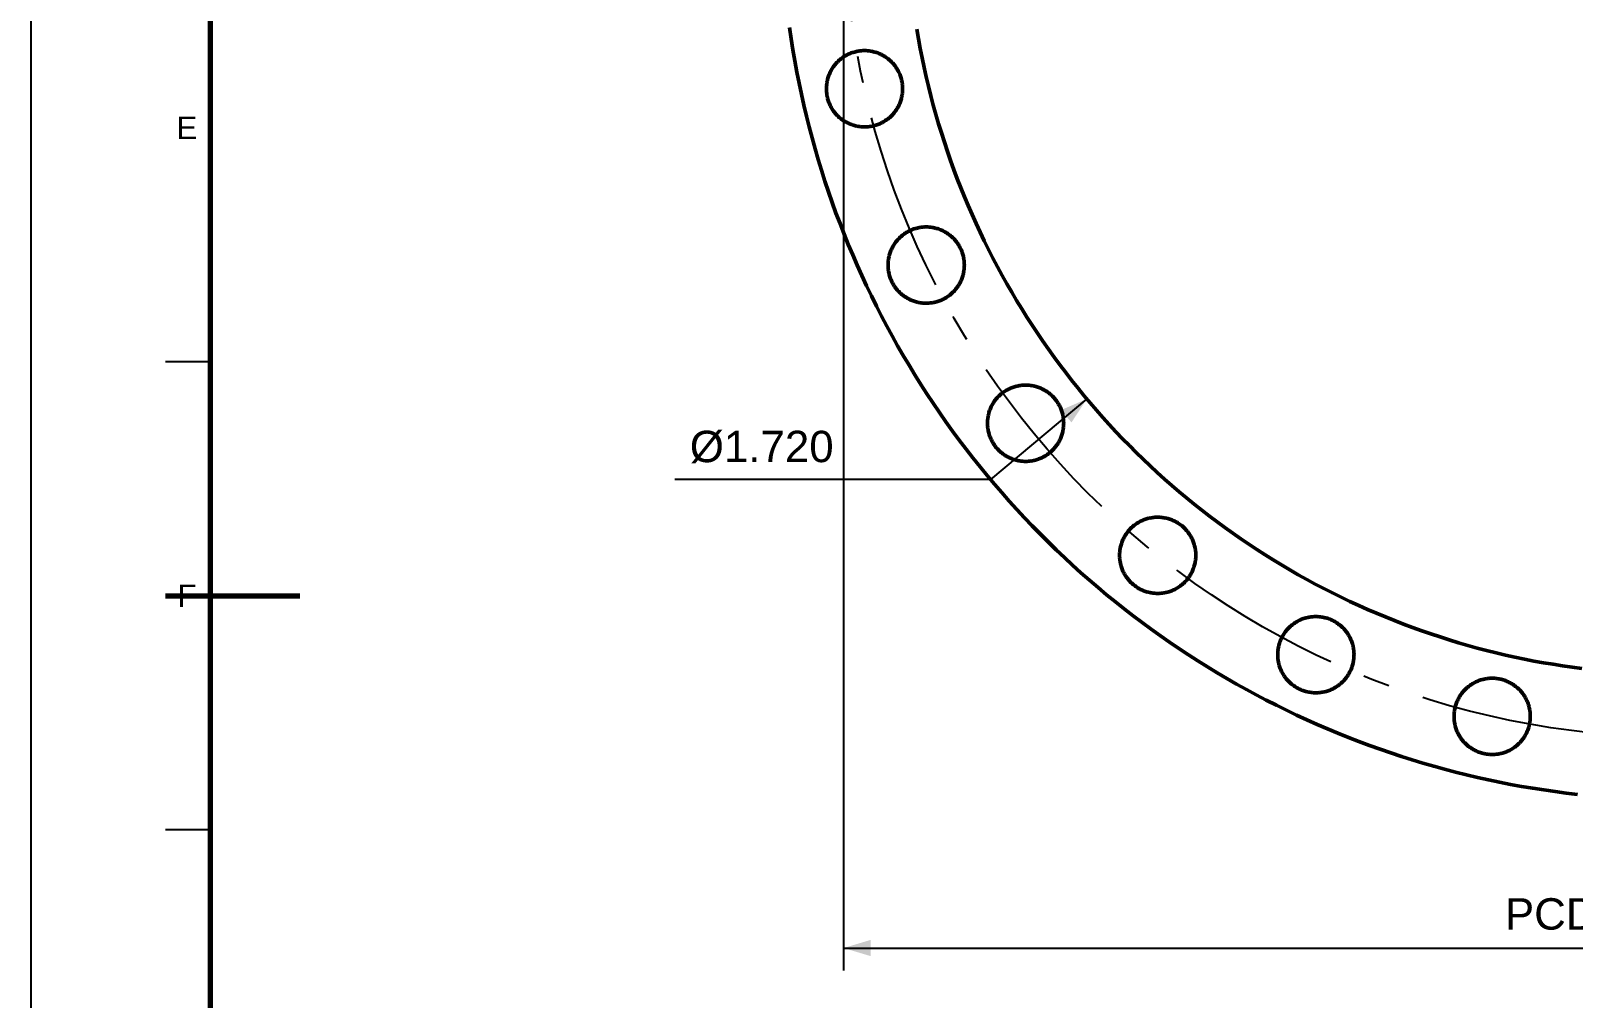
# Model space of a CAD drawing. Header units: millimetres. Extents: x 0 to 841, y 0 to 594.
# Drawn here: x 0 to 171.9, y 252.1 to 360 of the extents above; entities that cross this region are included whole.
import ezdxf
from ezdxf.enums import TextEntityAlignment as Align

# ---------------------------------------------------------------- set-up
doc = ezdxf.new("R2010")
doc.units = ezdxf.units.MM
doc.linetypes.add('EJE', pattern=[31, 20, -4, 3, -4])
for name, color, linetype, lineweight in [('COTA', 7, 'CONTINUOUS', 25), ('EJE', 7, 'EJE', 25), ('FINA', 7, 'CONTINUOUS', 25), ('MARCO', 7, 'CONTINUOUS', 70), ('TXT', 7, 'CONTINUOUS', 25), ('VIS', 7, 'CONTINUOUS', 50)]:
    doc.layers.add(name, color=color, linetype=linetype, lineweight=lineweight)
doc.styles.add('STD', font='LiberationSans-Regular.ttf')

msp = doc.modelspace()

# ---------------------------------------------------------------- linework, layer by layer
at = {"layer": 'COTA'}
for p, q in [((90.61, 372.72), (90.61, 255.23)), ((117.73, 318.95), (107, 309.95)), ((88.31, 309.95), (71.81, 309.95)), ((107, 309.95), (88.31, 309.95)), ((90.61, 257.73), (276.61, 257.73))]:
    msp.add_line(p, q, dxfattribs=at)
for points in [[(117.73, 318.95), (114.85, 317.71), (116.01, 316.33)], [(90.61, 257.73), (93.61, 256.83), (93.61, 258.63)]]:
    msp.add_solid(points, dxfattribs=at)
at = {"layer": 'EJE'}
msp.add_circle((183.61, 374.22), 93, dxfattribs=at)
at = {"layer": 'FINA'}
for p, q in [((20, 323.09), (15, 323.09)), ((20, 270.91), (15, 270.91))]:
    msp.add_line(p, q, dxfattribs=at)
msp.add_lwpolyline([(0, 0), (841, 0), (841, 594), (0, 594)], close=True, dxfattribs=at)
at = {"layer": 'MARCO'}
msp.add_line((15, 297), (30, 297), dxfattribs=at)
msp.add_lwpolyline([(20, 10), (831, 10), (831, 584), (20, 584)], close=True, dxfattribs=at)
at = {"layer": 'VIS'}
for points in [[(84.57, 360.36), (84.75, 359.11), (84.95, 357.87), (85.17, 356.63), (85.39, 355.4), (85.64, 354.17), (85.9, 352.94), (86.17, 351.71), (86.46, 350.49), (86.77, 349.27), (87.09, 348.05), (87.43, 346.84), (87.78, 345.64), (88.15, 344.44), (88.53, 343.24), (88.93, 342.05), (89.34, 340.86), (89.76, 339.68), (90.21, 338.5), (90.66, 337.33), (91.13, 336.16), (91.62, 335.01), (92.12, 333.85), (92.63, 332.71), (93.16, 331.57), (93.71, 330.43), (94.26, 329.31), (94.83, 328.19), (95.42, 327.08), (96.02, 325.97), (96.63, 324.87), (97.26, 323.79), (97.9, 322.7), (98.55, 321.63), (99.22, 320.57), (99.9, 319.51), (100.6, 318.46), (101.3, 317.42), (102.02, 316.39), (102.76, 315.37), (103.5, 314.36), (104.26, 313.36), (105.03, 312.37), (105.82, 311.39), (106.61, 310.41), (107.42, 309.45), (108.24, 308.5), (109.07, 307.56), (109.92, 306.63), (110.77, 305.7), (111.64, 304.8), (112.52, 303.9), (113.41, 303.01), (114.31, 302.13), (115.22, 301.27), (116.14, 300.41), (117.07, 299.57), (118.02, 298.74), (118.97, 297.92), (119.93, 297.12), (120.91, 296.32), (121.89, 295.54), (122.88, 294.77), (123.89, 294.01), (124.9, 293.27), (125.92, 292.54), (126.95, 291.82), (127.99, 291.12), (129.04, 290.42), (130.1, 289.74), (131.17, 289.08), (132.24, 288.43), (133.32, 287.79), (134.41, 287.16), (135.51, 286.55), (136.62, 285.95), (137.73, 285.37), (138.85, 284.8), (139.98, 284.25), (141.11, 283.7), (142.25, 283.18), (143.4, 282.66), (144.55, 282.17), (145.71, 281.68), (146.88, 281.21), (148.05, 280.76), (149.23, 280.32), (150.41, 279.9), (151.6, 279.49), (152.79, 279.09), (153.99, 278.71), (155.19, 278.35), (156.4, 278), (157.61, 277.66), (158.82, 277.34), (160.04, 277.04), (161.27, 276.75), (162.49, 276.48), (163.72, 276.22), (164.96, 275.98), (166.19, 275.75), (167.43, 275.54), (168.67, 275.35), (169.92, 275.17), (171.16, 275), (172.41, 274.85)], [(98.76, 360.16), (98.95, 359.1), (99.14, 358.03), (99.35, 356.97), (99.58, 355.92), (99.81, 354.86), (100.06, 353.81), (100.33, 352.76), (100.6, 351.72), (100.89, 350.68), (101.2, 349.64), (101.51, 348.61), (101.84, 347.58), (102.18, 346.55), (102.54, 345.53), (102.9, 344.51), (103.28, 343.5), (103.67, 342.49), (104.08, 341.49), (104.5, 340.5), (104.93, 339.5), (105.37, 338.52), (105.82, 337.54), (106.29, 336.56), (106.77, 335.6), (107.26, 334.63), (107.77, 333.68), (108.28, 332.73), (108.81, 331.78), (109.35, 330.85), (109.9, 329.92), (110.46, 328.99), (111.04, 328.08), (111.62, 327.17), (112.22, 326.27), (112.83, 325.38), (113.45, 324.49), (114.08, 323.61), (114.72, 322.74), (115.37, 321.88), (116.03, 321.03), (116.71, 320.18), (117.39, 319.35), (118.09, 318.52), (118.79, 317.7), (119.51, 316.89), (120.23, 316.09), (120.97, 315.3), (121.71, 314.52), (122.47, 313.74), (123.23, 312.98), (124.01, 312.22), (124.79, 311.48), (125.58, 310.75), (126.39, 310.02), (127.2, 309.31), (128.02, 308.61), (128.85, 307.91), (129.69, 307.23), (130.53, 306.56), (131.39, 305.89), (132.25, 305.24), (133.12, 304.6), (134, 303.98), (134.89, 303.36), (135.78, 302.75), (136.68, 302.16), (137.59, 301.57), (138.51, 301), (139.43, 300.44), (140.36, 299.89), (141.3, 299.35), (142.24, 298.83), (143.19, 298.31), (144.15, 297.81), (145.11, 297.32), (146.08, 296.84), (147.06, 296.38), (148.04, 295.92), (149.03, 295.48), (150.02, 295.05), (151.02, 294.64), (152.02, 294.24), (153.03, 293.85), (154.04, 293.47), (155.06, 293.1), (156.08, 292.75), (157.1, 292.41), (158.13, 292.08), (159.17, 291.77), (160.21, 291.47), (161.25, 291.18), (162.29, 290.91), (163.34, 290.65), (164.39, 290.4), (165.45, 290.16), (166.51, 289.94), (167.57, 289.73), (168.63, 289.54), (169.7, 289.36), (170.76, 289.19), (171.83, 289.03), (172.9, 288.89)], [(97.16, 353.05), (97.15, 352.94), (97.13, 352.82), (97.11, 352.7), (97.08, 352.58), (97.05, 352.46), (97.02, 352.35), (96.99, 352.23), (96.95, 352.12), (96.91, 352.01), (96.86, 351.89), (96.81, 351.78), (96.76, 351.67), (96.71, 351.57), (96.65, 351.46), (96.59, 351.36), (96.53, 351.25), (96.46, 351.15), (96.39, 351.06), (96.32, 350.96), (96.25, 350.86), (96.17, 350.77), (96.09, 350.68), (96.01, 350.59), (95.93, 350.51), (95.84, 350.42), (95.75, 350.34), (95.66, 350.26), (95.56, 350.19), (95.47, 350.12), (95.37, 350.05), (95.27, 349.98), (95.17, 349.91), (95.07, 349.85), (94.96, 349.79), (94.86, 349.74), (94.75, 349.68), (94.64, 349.64), (94.53, 349.59), (94.41, 349.55), (94.3, 349.51), (94.19, 349.47), (94.07, 349.43), (93.96, 349.4), (93.84, 349.38), (93.72, 349.35), (93.6, 349.33), (93.48, 349.32), (93.36, 349.3), (93.24, 349.29), (93.12, 349.28), (93, 349.28), (92.88, 349.28), (92.76, 349.28), (92.64, 349.29), (92.52, 349.3), (92.4, 349.31), (92.28, 349.33), (92.17, 349.35), (92.05, 349.38), (91.93, 349.4), (91.81, 349.43), (91.7, 349.47), (91.58, 349.5), (91.47, 349.54), (91.36, 349.59), (91.25, 349.63), (91.14, 349.68), (91.03, 349.73), (90.92, 349.79), (90.82, 349.85), (90.71, 349.91), (90.61, 349.97), (90.51, 350.04), (90.41, 350.11), (90.32, 350.18), (90.23, 350.26), (90.13, 350.34), (90.04, 350.42), (89.96, 350.5), (89.87, 350.59), (89.79, 350.67), (89.71, 350.76), (89.63, 350.86), (89.56, 350.95), (89.49, 351.05), (89.42, 351.15), (89.35, 351.25), (89.29, 351.35), (89.23, 351.45), (89.17, 351.56), (89.12, 351.67), (89.07, 351.78), (89.02, 351.89), (88.97, 352), (88.93, 352.11), (88.89, 352.22), (88.86, 352.34), (88.83, 352.46), (88.8, 352.57), (88.77, 352.69), (88.75, 352.81), (88.73, 352.93), (88.72, 353.05), (88.7, 353.17), (88.7, 353.29), (88.69, 353.41), (88.69, 353.53), (88.69, 353.65), (88.69, 353.77), (88.7, 353.89), (88.72, 354.01), (88.73, 354.13), (88.75, 354.24), (88.77, 354.36), (88.8, 354.48), (88.82, 354.6), (88.86, 354.71), (88.89, 354.83), (88.93, 354.94), (88.97, 355.06), (89.02, 355.17), (89.06, 355.28), (89.11, 355.39), (89.17, 355.49), (89.23, 355.6), (89.29, 355.7), (89.35, 355.81), (89.41, 355.91), (89.48, 356.01), (89.55, 356.1), (89.63, 356.2), (89.71, 356.29), (89.79, 356.38), (89.87, 356.47), (89.95, 356.55), (90.04, 356.64), (90.13, 356.72), (90.22, 356.8), (90.31, 356.87), (90.41, 356.94), (90.51, 357.02), (90.6, 357.08), (90.71, 357.15), (90.81, 357.21), (90.91, 357.27), (91.02, 357.32), (91.13, 357.38), (91.24, 357.43), (91.35, 357.47), (91.46, 357.52), (91.58, 357.56), (91.69, 357.59), (91.81, 357.63), (91.92, 357.66), (92.04, 357.68), (92.16, 357.71), (92.28, 357.73), (92.39, 357.75), (92.51, 357.76), (92.63, 357.77), (92.75, 357.78), (92.87, 357.78), (92.99, 357.78), (93.11, 357.78), (93.23, 357.77), (93.35, 357.76), (93.47, 357.75), (93.59, 357.73), (93.71, 357.71), (93.83, 357.69), (93.95, 357.66), (94.06, 357.63), (94.18, 357.6), (94.29, 357.56), (94.41, 357.52), (94.52, 357.48), (94.63, 357.43), (94.74, 357.38), (94.85, 357.33), (94.95, 357.27), (95.06, 357.21), (95.16, 357.15), (95.26, 357.09), (95.36, 357.02), (95.46, 356.95), (95.56, 356.88), (95.65, 356.8), (95.74, 356.72), (95.83, 356.64), (95.92, 356.56), (96, 356.47), (96.09, 356.39), (96.17, 356.3), (96.24, 356.2), (96.32, 356.11), (96.39, 356.01), (96.46, 355.91), (96.52, 355.81), (96.59, 355.71), (96.65, 355.61), (96.7, 355.5), (96.76, 355.39), (96.81, 355.29), (96.86, 355.17), (96.9, 355.06), (96.94, 354.95), (96.98, 354.84), (97.02, 354.72), (97.05, 354.61), (97.08, 354.49), (97.1, 354.37), (97.13, 354.25), (97.15, 354.13), (97.16, 354.01), (97.17, 353.9), (97.18, 353.78), (97.19, 353.66), (97.19, 353.53), (97.19, 353.41), (97.18, 353.29), (97.17, 353.17), (97.16, 353.05)], [(104.04, 333.4), (104.02, 333.28), (104.01, 333.16), (103.98, 333.04), (103.96, 332.92), (103.93, 332.81), (103.9, 332.69), (103.86, 332.58), (103.83, 332.46), (103.78, 332.35), (103.74, 332.24), (103.69, 332.13), (103.64, 332.02), (103.59, 331.91), (103.53, 331.8), (103.47, 331.7), (103.41, 331.6), (103.34, 331.5), (103.27, 331.4), (103.2, 331.3), (103.13, 331.21), (103.05, 331.11), (102.97, 331.02), (102.89, 330.94), (102.8, 330.85), (102.72, 330.77), (102.63, 330.69), (102.54, 330.61), (102.44, 330.53), (102.35, 330.46), (102.25, 330.39), (102.15, 330.32), (102.05, 330.26), (101.95, 330.2), (101.84, 330.14), (101.73, 330.08), (101.63, 330.03), (101.52, 329.98), (101.41, 329.93), (101.29, 329.89), (101.18, 329.85), (101.07, 329.81), (100.95, 329.78), (100.83, 329.75), (100.72, 329.72), (100.6, 329.7), (100.48, 329.68), (100.36, 329.66), (100.24, 329.65), (100.12, 329.63), (100, 329.63), (99.88, 329.62), (99.76, 329.62), (99.64, 329.63), (99.52, 329.63), (99.4, 329.64), (99.28, 329.66), (99.16, 329.67), (99.04, 329.69), (98.93, 329.72), (98.81, 329.75), (98.69, 329.78), (98.58, 329.81), (98.46, 329.85), (98.35, 329.89), (98.24, 329.93), (98.12, 329.97), (98.02, 330.02), (97.91, 330.08), (97.8, 330.13), (97.7, 330.19), (97.59, 330.25), (97.49, 330.32), (97.39, 330.38), (97.29, 330.45), (97.2, 330.53), (97.1, 330.6), (97.01, 330.68), (96.92, 330.76), (96.84, 330.84), (96.75, 330.93), (96.67, 331.02), (96.59, 331.11), (96.51, 331.2), (96.44, 331.3), (96.37, 331.39), (96.3, 331.49), (96.23, 331.59), (96.17, 331.69), (96.11, 331.8), (96.05, 331.9), (96, 332.01), (95.95, 332.12), (95.9, 332.23), (95.85, 332.34), (95.81, 332.45), (95.77, 332.57), (95.74, 332.68), (95.7, 332.8), (95.68, 332.92), (95.65, 333.03), (95.63, 333.15), (95.61, 333.27), (95.59, 333.39), (95.58, 333.51), (95.57, 333.63), (95.57, 333.75), (95.57, 333.87), (95.57, 333.99), (95.57, 334.11), (95.58, 334.23), (95.59, 334.35), (95.61, 334.47), (95.63, 334.59), (95.65, 334.71), (95.67, 334.82), (95.7, 334.94), (95.73, 335.06), (95.77, 335.17), (95.81, 335.29), (95.85, 335.4), (95.89, 335.51), (95.94, 335.62), (95.99, 335.73), (96.05, 335.84), (96.1, 335.94), (96.16, 336.05), (96.23, 336.15), (96.29, 336.25), (96.36, 336.35), (96.43, 336.45), (96.51, 336.54), (96.58, 336.63), (96.66, 336.72), (96.75, 336.81), (96.83, 336.9), (96.92, 336.98), (97.01, 337.06), (97.1, 337.14), (97.19, 337.22), (97.29, 337.29), (97.38, 337.36), (97.48, 337.43), (97.58, 337.49), (97.69, 337.55), (97.79, 337.61), (97.9, 337.67), (98.01, 337.72), (98.12, 337.77), (98.23, 337.82), (98.34, 337.86), (98.45, 337.9), (98.57, 337.94), (98.68, 337.97), (98.8, 338), (98.92, 338.03), (99.03, 338.05), (99.15, 338.07), (99.27, 338.09), (99.39, 338.1), (99.51, 338.11), (99.63, 338.12), (99.75, 338.12), (99.87, 338.12), (99.99, 338.12), (100.11, 338.11), (100.23, 338.1), (100.35, 338.09), (100.47, 338.07), (100.59, 338.05), (100.71, 338.03), (100.82, 338), (100.94, 337.97), (101.06, 337.94), (101.17, 337.9), (101.28, 337.86), (101.4, 337.82), (101.51, 337.77), (101.62, 337.72), (101.73, 337.67), (101.83, 337.62), (101.94, 337.56), (102.04, 337.5), (102.14, 337.43), (102.24, 337.36), (102.34, 337.29), (102.44, 337.22), (102.53, 337.15), (102.62, 337.07), (102.71, 336.99), (102.8, 336.9), (102.88, 336.82), (102.96, 336.73), (103.04, 336.64), (103.12, 336.55), (103.19, 336.45), (103.27, 336.36), (103.34, 336.26), (103.4, 336.16), (103.46, 336.05), (103.52, 335.95), (103.58, 335.84), (103.64, 335.74), (103.69, 335.63), (103.74, 335.52), (103.78, 335.41), (103.82, 335.29), (103.86, 335.18), (103.9, 335.06), (103.93, 334.95), (103.96, 334.83), (103.98, 334.71), (104, 334.6), (104.02, 334.48), (104.04, 334.36), (104.05, 334.24), (104.06, 334.12), (104.06, 334), (104.07, 333.88), (104.06, 333.76), (104.06, 333.64), (104.05, 333.52), (104.04, 333.4)], [(115.12, 315.76), (115.1, 315.65), (115.09, 315.53), (115.06, 315.41), (115.04, 315.29), (115.01, 315.17), (114.98, 315.06), (114.94, 314.94), (114.9, 314.83), (114.86, 314.72), (114.82, 314.6), (114.77, 314.49), (114.72, 314.38), (114.67, 314.28), (114.61, 314.17), (114.55, 314.07), (114.49, 313.96), (114.42, 313.86), (114.35, 313.77), (114.28, 313.67), (114.21, 313.57), (114.13, 313.48), (114.05, 313.39), (113.97, 313.3), (113.88, 313.22), (113.8, 313.13), (113.71, 313.05), (113.62, 312.97), (113.52, 312.9), (113.43, 312.83), (113.33, 312.76), (113.23, 312.69), (113.13, 312.62), (113.02, 312.56), (112.92, 312.5), (112.81, 312.45), (112.71, 312.39), (112.6, 312.35), (112.48, 312.3), (112.37, 312.26), (112.26, 312.21), (112.14, 312.18), (112.03, 312.14), (111.91, 312.11), (111.8, 312.09), (111.68, 312.06), (111.56, 312.04), (111.44, 312.03), (111.32, 312.01), (111.2, 312), (111.08, 311.99), (110.96, 311.99), (110.84, 311.99), (110.72, 311.99), (110.6, 312), (110.48, 312.01), (110.36, 312.02), (110.24, 312.04), (110.12, 312.06), (110.01, 312.08), (109.89, 312.11), (109.77, 312.14), (109.66, 312.18), (109.54, 312.21), (109.43, 312.25), (109.32, 312.3), (109.2, 312.34), (109.09, 312.39), (108.99, 312.44), (108.88, 312.5), (108.77, 312.56), (108.67, 312.62), (108.57, 312.68), (108.47, 312.75), (108.37, 312.82), (108.28, 312.89), (108.18, 312.97), (108.09, 313.05), (108, 313.13), (107.92, 313.21), (107.83, 313.3), (107.75, 313.38), (107.67, 313.47), (107.59, 313.57), (107.52, 313.66), (107.45, 313.76), (107.38, 313.86), (107.31, 313.96), (107.25, 314.06), (107.19, 314.16), (107.13, 314.27), (107.08, 314.38), (107.03, 314.49), (106.98, 314.6), (106.93, 314.71), (106.89, 314.82), (106.85, 314.93), (106.82, 315.05), (106.78, 315.17), (106.76, 315.28), (106.73, 315.4), (106.71, 315.52), (106.69, 315.64), (106.67, 315.76), (106.66, 315.88), (106.65, 316), (106.65, 316.12), (106.65, 316.24), (106.65, 316.36), (106.65, 316.48), (106.66, 316.6), (106.67, 316.72), (106.69, 316.84), (106.71, 316.95), (106.73, 317.07), (106.75, 317.19), (106.78, 317.31), (106.81, 317.42), (106.85, 317.54), (106.89, 317.65), (106.93, 317.77), (106.97, 317.88), (107.02, 317.99), (107.07, 318.1), (107.13, 318.2), (107.18, 318.31), (107.24, 318.41), (107.31, 318.52), (107.37, 318.62), (107.44, 318.72), (107.51, 318.81), (107.59, 318.91), (107.66, 319), (107.74, 319.09), (107.82, 319.18), (107.91, 319.26), (108, 319.35), (108.09, 319.43), (108.18, 319.51), (108.27, 319.58), (108.37, 319.65), (108.46, 319.73), (108.56, 319.79), (108.66, 319.86), (108.77, 319.92), (108.87, 319.98), (108.98, 320.03), (109.09, 320.09), (109.2, 320.14), (109.31, 320.18), (109.42, 320.23), (109.53, 320.27), (109.65, 320.3), (109.76, 320.34), (109.88, 320.37), (110, 320.39), (110.11, 320.42), (110.23, 320.44), (110.35, 320.46), (110.47, 320.47), (110.59, 320.48), (110.71, 320.49), (110.83, 320.49), (110.95, 320.49), (111.07, 320.49), (111.19, 320.48), (111.31, 320.47), (111.43, 320.46), (111.55, 320.44), (111.67, 320.42), (111.79, 320.4), (111.9, 320.37), (112.02, 320.34), (112.14, 320.31), (112.25, 320.27), (112.36, 320.23), (112.48, 320.19), (112.59, 320.14), (112.7, 320.09), (112.81, 320.04), (112.91, 319.98), (113.02, 319.92), (113.12, 319.86), (113.22, 319.8), (113.32, 319.73), (113.42, 319.66), (113.52, 319.59), (113.61, 319.51), (113.7, 319.43), (113.79, 319.35), (113.88, 319.27), (113.96, 319.18), (114.04, 319.1), (114.12, 319.01), (114.2, 318.91), (114.27, 318.82), (114.35, 318.72), (114.42, 318.62), (114.48, 318.52), (114.54, 318.42), (114.6, 318.32), (114.66, 318.21), (114.72, 318.1), (114.77, 317.99), (114.82, 317.88), (114.86, 317.77), (114.9, 317.66), (114.94, 317.55), (114.98, 317.43), (115.01, 317.32), (115.04, 317.2), (115.06, 317.08), (115.08, 316.96), (115.1, 316.84), (115.12, 316.72), (115.13, 316.61), (115.14, 316.49), (115.14, 316.37), (115.15, 316.24), (115.14, 316.12), (115.14, 316), (115.13, 315.88), (115.12, 315.76)], [(129.85, 301.04), (129.83, 300.92), (129.81, 300.8), (129.79, 300.68), (129.76, 300.56), (129.74, 300.45), (129.7, 300.33), (129.67, 300.22), (129.63, 300.1), (129.59, 299.99), (129.54, 299.88), (129.5, 299.77), (129.45, 299.66), (129.39, 299.55), (129.33, 299.45), (129.27, 299.34), (129.21, 299.24), (129.15, 299.14), (129.08, 299.04), (129.01, 298.94), (128.93, 298.85), (128.85, 298.76), (128.78, 298.67), (128.69, 298.58), (128.61, 298.49), (128.52, 298.41), (128.43, 298.33), (128.34, 298.25), (128.25, 298.17), (128.15, 298.1), (128.06, 298.03), (127.96, 297.96), (127.85, 297.9), (127.75, 297.84), (127.65, 297.78), (127.54, 297.72), (127.43, 297.67), (127.32, 297.62), (127.21, 297.57), (127.1, 297.53), (126.99, 297.49), (126.87, 297.45), (126.76, 297.42), (126.64, 297.39), (126.52, 297.36), (126.4, 297.34), (126.29, 297.32), (126.17, 297.3), (126.05, 297.29), (125.93, 297.28), (125.81, 297.27), (125.69, 297.27), (125.57, 297.27), (125.45, 297.27), (125.33, 297.28), (125.21, 297.29), (125.09, 297.3), (124.97, 297.32), (124.85, 297.34), (124.73, 297.36), (124.61, 297.39), (124.5, 297.42), (124.38, 297.45), (124.27, 297.49), (124.15, 297.53), (124.04, 297.57), (123.93, 297.62), (123.82, 297.67), (123.71, 297.72), (123.61, 297.77), (123.5, 297.83), (123.4, 297.89), (123.3, 297.96), (123.2, 298.03), (123.1, 298.1), (123, 298.17), (122.91, 298.24), (122.82, 298.32), (122.73, 298.4), (122.64, 298.49), (122.56, 298.57), (122.47, 298.66), (122.4, 298.75), (122.32, 298.84), (122.24, 298.94), (122.17, 299.03), (122.1, 299.13), (122.04, 299.23), (121.97, 299.33), (121.91, 299.44), (121.86, 299.54), (121.8, 299.65), (121.75, 299.76), (121.7, 299.87), (121.66, 299.98), (121.62, 300.09), (121.58, 300.21), (121.54, 300.32), (121.51, 300.44), (121.48, 300.56), (121.46, 300.67), (121.43, 300.79), (121.42, 300.91), (121.4, 301.03), (121.39, 301.15), (121.38, 301.27), (121.37, 301.39), (121.37, 301.51), (121.37, 301.63), (121.38, 301.75), (121.39, 301.87), (121.4, 301.99), (121.41, 302.11), (121.43, 302.23), (121.45, 302.35), (121.48, 302.46), (121.51, 302.58), (121.54, 302.7), (121.58, 302.81), (121.61, 302.93), (121.65, 303.04), (121.7, 303.15), (121.75, 303.26), (121.8, 303.37), (121.85, 303.48), (121.91, 303.58), (121.97, 303.69), (122.03, 303.79), (122.1, 303.89), (122.17, 303.99), (122.24, 304.09), (122.31, 304.18), (122.39, 304.27), (122.47, 304.36), (122.55, 304.45), (122.64, 304.54), (122.72, 304.62), (122.81, 304.7), (122.9, 304.78), (123, 304.86), (123.09, 304.93), (123.19, 305), (123.29, 305.07), (123.39, 305.13), (123.49, 305.19), (123.6, 305.25), (123.7, 305.31), (123.81, 305.36), (123.92, 305.41), (124.03, 305.46), (124.15, 305.5), (124.26, 305.54), (124.37, 305.58), (124.49, 305.61), (124.61, 305.64), (124.72, 305.67), (124.84, 305.69), (124.96, 305.71), (125.08, 305.73), (125.2, 305.74), (125.32, 305.75), (125.44, 305.76), (125.56, 305.76), (125.68, 305.76), (125.8, 305.76), (125.92, 305.75), (126.04, 305.74), (126.16, 305.73), (126.28, 305.71), (126.4, 305.69), (126.51, 305.67), (126.63, 305.64), (126.75, 305.61), (126.86, 305.58), (126.98, 305.54), (127.09, 305.5), (127.2, 305.46), (127.31, 305.41), (127.42, 305.36), (127.53, 305.31), (127.64, 305.26), (127.74, 305.2), (127.85, 305.14), (127.95, 305.07), (128.05, 305), (128.15, 304.93), (128.24, 304.86), (128.34, 304.79), (128.43, 304.71), (128.52, 304.63), (128.6, 304.54), (128.69, 304.46), (128.77, 304.37), (128.85, 304.28), (128.93, 304.19), (129, 304.09), (129.07, 304), (129.14, 303.9), (129.21, 303.8), (129.27, 303.7), (129.33, 303.59), (129.39, 303.49), (129.44, 303.38), (129.49, 303.27), (129.54, 303.16), (129.59, 303.05), (129.63, 302.93), (129.67, 302.82), (129.7, 302.71), (129.73, 302.59), (129.76, 302.47), (129.79, 302.36), (129.81, 302.24), (129.83, 302.12), (129.84, 302), (129.86, 301.88), (129.86, 301.76), (129.87, 301.64), (129.87, 301.52), (129.87, 301.4), (129.87, 301.28), (129.86, 301.16), (129.85, 301.04)], [(147.48, 289.96), (147.46, 289.84), (147.45, 289.72), (147.42, 289.6), (147.4, 289.48), (147.37, 289.37), (147.34, 289.25), (147.3, 289.14), (147.26, 289.02), (147.22, 288.91), (147.18, 288.8), (147.13, 288.69), (147.08, 288.58), (147.02, 288.47), (146.97, 288.37), (146.91, 288.26), (146.84, 288.16), (146.78, 288.06), (146.71, 287.96), (146.64, 287.86), (146.56, 287.77), (146.49, 287.68), (146.41, 287.59), (146.33, 287.5), (146.24, 287.41), (146.16, 287.33), (146.07, 287.25), (145.98, 287.17), (145.88, 287.09), (145.79, 287.02), (145.69, 286.95), (145.59, 286.88), (145.49, 286.82), (145.38, 286.76), (145.28, 286.7), (145.17, 286.64), (145.06, 286.59), (144.95, 286.54), (144.84, 286.49), (144.73, 286.45), (144.62, 286.41), (144.5, 286.37), (144.39, 286.34), (144.27, 286.31), (144.15, 286.28), (144.04, 286.26), (143.92, 286.24), (143.8, 286.22), (143.68, 286.21), (143.56, 286.2), (143.44, 286.19), (143.32, 286.19), (143.2, 286.19), (143.08, 286.19), (142.96, 286.2), (142.84, 286.21), (142.72, 286.22), (142.6, 286.24), (142.48, 286.26), (142.36, 286.28), (142.25, 286.31), (142.13, 286.34), (142.02, 286.37), (141.9, 286.41), (141.79, 286.45), (141.67, 286.49), (141.56, 286.54), (141.45, 286.59), (141.35, 286.64), (141.24, 286.69), (141.13, 286.75), (141.03, 286.81), (140.93, 286.88), (140.83, 286.95), (140.73, 287.02), (140.64, 287.09), (140.54, 287.16), (140.45, 287.24), (140.36, 287.32), (140.27, 287.41), (140.19, 287.49), (140.11, 287.58), (140.03, 287.67), (139.95, 287.76), (139.88, 287.86), (139.81, 287.95), (139.74, 288.05), (139.67, 288.15), (139.61, 288.25), (139.55, 288.36), (139.49, 288.46), (139.44, 288.57), (139.38, 288.68), (139.34, 288.79), (139.29, 288.9), (139.25, 289.02), (139.21, 289.13), (139.18, 289.24), (139.14, 289.36), (139.11, 289.48), (139.09, 289.59), (139.07, 289.71), (139.05, 289.83), (139.03, 289.95), (139.02, 290.07), (139.01, 290.19), (139.01, 290.31), (139.01, 290.43), (139.01, 290.55), (139.01, 290.67), (139.02, 290.79), (139.03, 290.91), (139.05, 291.03), (139.07, 291.15), (139.09, 291.27), (139.11, 291.38), (139.14, 291.5), (139.17, 291.62), (139.21, 291.73), (139.25, 291.85), (139.29, 291.96), (139.33, 292.07), (139.38, 292.18), (139.43, 292.29), (139.49, 292.4), (139.54, 292.5), (139.6, 292.61), (139.67, 292.71), (139.73, 292.81), (139.8, 292.91), (139.87, 293.01), (139.95, 293.1), (140.02, 293.19), (140.1, 293.28), (140.18, 293.37), (140.27, 293.46), (140.36, 293.54), (140.44, 293.62), (140.54, 293.7), (140.63, 293.78), (140.72, 293.85), (140.82, 293.92), (140.92, 293.99), (141.02, 294.05), (141.13, 294.11), (141.23, 294.17), (141.34, 294.23), (141.45, 294.28), (141.56, 294.33), (141.67, 294.38), (141.78, 294.42), (141.89, 294.46), (142.01, 294.5), (142.12, 294.53), (142.24, 294.56), (142.36, 294.59), (142.47, 294.61), (142.59, 294.63), (142.71, 294.65), (142.83, 294.66), (142.95, 294.67), (143.07, 294.68), (143.19, 294.68), (143.31, 294.68), (143.43, 294.68), (143.55, 294.67), (143.67, 294.66), (143.79, 294.65), (143.91, 294.63), (144.03, 294.61), (144.15, 294.59), (144.26, 294.56), (144.38, 294.53), (144.5, 294.5), (144.61, 294.46), (144.72, 294.42), (144.84, 294.38), (144.95, 294.33), (145.06, 294.28), (145.16, 294.23), (145.27, 294.18), (145.38, 294.12), (145.48, 294.06), (145.58, 293.99), (145.68, 293.92), (145.78, 293.85), (145.87, 293.78), (145.97, 293.71), (146.06, 293.63), (146.15, 293.55), (146.24, 293.46), (146.32, 293.38), (146.4, 293.29), (146.48, 293.2), (146.56, 293.11), (146.63, 293.01), (146.71, 292.92), (146.77, 292.82), (146.84, 292.72), (146.9, 292.62), (146.96, 292.51), (147.02, 292.41), (147.08, 292.3), (147.13, 292.19), (147.17, 292.08), (147.22, 291.97), (147.26, 291.85), (147.3, 291.74), (147.34, 291.63), (147.37, 291.51), (147.4, 291.39), (147.42, 291.28), (147.44, 291.16), (147.46, 291.04), (147.48, 290.92), (147.49, 290.8), (147.5, 290.68), (147.5, 290.56), (147.51, 290.44), (147.5, 290.32), (147.5, 290.2), (147.49, 290.08), (147.48, 289.96)], [(167.14, 283.08), (167.12, 282.96), (167.1, 282.84), (167.08, 282.72), (167.05, 282.61), (167.03, 282.49), (166.99, 282.37), (166.96, 282.26), (166.92, 282.14), (166.88, 282.03), (166.83, 281.92), (166.79, 281.81), (166.74, 281.7), (166.68, 281.59), (166.62, 281.49), (166.56, 281.38), (166.5, 281.28), (166.44, 281.18), (166.37, 281.08), (166.3, 280.98), (166.22, 280.89), (166.14, 280.8), (166.07, 280.71), (165.98, 280.62), (165.9, 280.53), (165.81, 280.45), (165.72, 280.37), (165.63, 280.29), (165.54, 280.22), (165.44, 280.14), (165.35, 280.07), (165.25, 280), (165.14, 279.94), (165.04, 279.88), (164.94, 279.82), (164.83, 279.76), (164.72, 279.71), (164.61, 279.66), (164.5, 279.61), (164.39, 279.57), (164.28, 279.53), (164.16, 279.49), (164.05, 279.46), (163.93, 279.43), (163.81, 279.4), (163.69, 279.38), (163.58, 279.36), (163.46, 279.34), (163.34, 279.33), (163.22, 279.32), (163.1, 279.31), (162.98, 279.31), (162.86, 279.31), (162.74, 279.31), (162.62, 279.32), (162.5, 279.33), (162.38, 279.34), (162.26, 279.36), (162.14, 279.38), (162.02, 279.4), (161.9, 279.43), (161.79, 279.46), (161.67, 279.49), (161.56, 279.53), (161.44, 279.57), (161.33, 279.61), (161.22, 279.66), (161.11, 279.71), (161, 279.76), (160.9, 279.82), (160.79, 279.87), (160.69, 279.94), (160.59, 280), (160.49, 280.07), (160.39, 280.14), (160.29, 280.21), (160.2, 280.29), (160.11, 280.36), (160.02, 280.44), (159.93, 280.53), (159.85, 280.61), (159.76, 280.7), (159.69, 280.79), (159.61, 280.88), (159.53, 280.98), (159.46, 281.07), (159.39, 281.17), (159.33, 281.27), (159.26, 281.38), (159.2, 281.48), (159.15, 281.59), (159.09, 281.69), (159.04, 281.8), (158.99, 281.91), (158.95, 282.02), (158.91, 282.14), (158.87, 282.25), (158.83, 282.37), (158.8, 282.48), (158.77, 282.6), (158.75, 282.72), (158.72, 282.83), (158.71, 282.95), (158.69, 283.07), (158.68, 283.19), (158.67, 283.31), (158.66, 283.43), (158.66, 283.55), (158.66, 283.67), (158.67, 283.79), (158.68, 283.91), (158.69, 284.03), (158.7, 284.15), (158.72, 284.27), (158.74, 284.39), (158.77, 284.51), (158.8, 284.62), (158.83, 284.74), (158.87, 284.85), (158.9, 284.97), (158.95, 285.08), (158.99, 285.19), (159.04, 285.3), (159.09, 285.41), (159.14, 285.52), (159.2, 285.63), (159.26, 285.73), (159.32, 285.83), (159.39, 285.93), (159.46, 286.03), (159.53, 286.13), (159.6, 286.22), (159.68, 286.32), (159.76, 286.41), (159.84, 286.49), (159.93, 286.58), (160.01, 286.66), (160.1, 286.74), (160.19, 286.82), (160.29, 286.9), (160.38, 286.97), (160.48, 287.04), (160.58, 287.11), (160.68, 287.17), (160.78, 287.24), (160.89, 287.29), (160.99, 287.35), (161.1, 287.4), (161.21, 287.45), (161.32, 287.5), (161.44, 287.54), (161.55, 287.58), (161.66, 287.62), (161.78, 287.65), (161.9, 287.68), (162.01, 287.71), (162.13, 287.73), (162.25, 287.75), (162.37, 287.77), (162.49, 287.79), (162.61, 287.8), (162.73, 287.8), (162.85, 287.81), (162.97, 287.81), (163.09, 287.8), (163.21, 287.8), (163.33, 287.79), (163.45, 287.77), (163.57, 287.76), (163.69, 287.74), (163.8, 287.71), (163.92, 287.69), (164.04, 287.66), (164.15, 287.62), (164.27, 287.58), (164.38, 287.54), (164.49, 287.5), (164.6, 287.46), (164.71, 287.41), (164.82, 287.35), (164.93, 287.3), (165.03, 287.24), (165.14, 287.18), (165.24, 287.11), (165.34, 287.05), (165.44, 286.98), (165.53, 286.9), (165.63, 286.83), (165.72, 286.75), (165.81, 286.67), (165.89, 286.59), (165.98, 286.5), (166.06, 286.41), (166.14, 286.32), (166.22, 286.23), (166.29, 286.14), (166.36, 286.04), (166.43, 285.94), (166.5, 285.84), (166.56, 285.74), (166.62, 285.63), (166.68, 285.53), (166.73, 285.42), (166.78, 285.31), (166.83, 285.2), (166.88, 285.09), (166.92, 284.98), (166.96, 284.86), (166.99, 284.75), (167.02, 284.63), (167.05, 284.51), (167.08, 284.4), (167.1, 284.28), (167.12, 284.16), (167.13, 284.04), (167.15, 283.92), (167.16, 283.8), (167.16, 283.68), (167.16, 283.56), (167.16, 283.44), (167.16, 283.32), (167.15, 283.2), (167.14, 283.08)]]:
    msp.add_lwpolyline(points, dxfattribs=at)

# ---------------------------------------------------------------- texts
at = {"layer": 'TXT', "style": 'STD'}
for s, p in [('E', (17.4, 349.18)), ('F', (17.4, 297))]:
    msp.add_text(s, height=2.5, dxfattribs=at).set_placement(p, align=Align.MIDDLE_CENTER)
msp.add_text('Ø1.720', height=3.5, dxfattribs=at).set_placement((89.5, 310.85), align=Align.BOTTOM_RIGHT)
msp.add_text('PCD Ø1.860 ±0,3', height=3.5, dxfattribs=at).set_placement((183.61, 258.73), align=Align.BOTTOM_CENTER)

doc.saveas('drawing.dxf')
